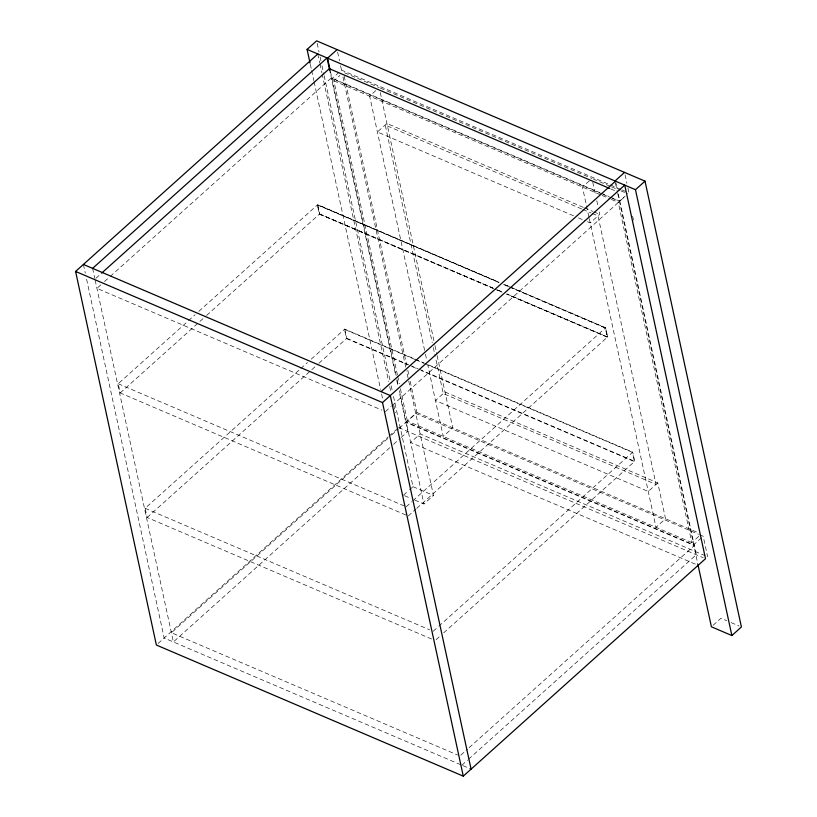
<?xml version="1.0" encoding="UTF-8"?>
<svg xmlns="http://www.w3.org/2000/svg" width="817" height="817" viewBox="0 0 817 817"><rect width="100%" height="100%" fill="white"/><g stroke="black" fill="none" stroke-linecap="round" stroke-linejoin="round"><path stroke-width="0.61" stroke-dasharray="4.08 3.06" d="M95.885 278.291L99.674 274.88M100.726 284.959L96.927 288.36L381.896 410.114M104.515 281.548L109.264 277.29M110.213 276.432L331.355 77.921L599.913 192.649M397.44 374.993L333.847 80.842L339.913 75.399M375.718 90.687L369.652 96.14L425.248 353.301M405.855 515.006L120.211 392.967L118.22 383.745L187.512 321.541M188.461 320.693L195.1 314.729M198.899 311.318L317.639 204.73L499.085 282.253M120.211 392.967L205.639 316.281M206.589 315.433L319.631 213.952L317.639 204.73L499.003 282.325M431.611 639.027L147.142 517.498L145.14 508.276L299.859 369.386M300.809 368.528L307.458 362.564M311.246 359.153L344.733 329.098L424.34 363.105M147.142 517.498L317.987 364.116M318.936 363.269L346.725 338.33L344.733 329.098M589.374 180.823L582.439 187.052L588.904 216.965M599.188 211.889L599.729 214.36L590.191 222.918L584.349 220.427M698.749 536.391L691.815 542.621L618.244 202.34L625.179 196.121M385.42 411.615L391.108 406.509M392.058 405.651L624.648 196.795M158.1 643.469L388.157 436.952M389.106 436.104L396.705 429.282M387.779 438.484L171.386 632.736L457.53 754.99M391.578 435.073L398.216 429.109M399.166 428.251L405.814 422.287L694.307 545.542L468.417 748.321M691.815 542.621L407.417 421.112L416.946 412.554L410.205 381.396M389.77 447.706L173.378 641.958L94.935 279.138M393.569 444.295L400.218 438.331M401.157 437.483L407.806 431.519L399.186 391.67M403.475 495.245L408.684 490.578M409.542 489.802L413.014 486.687L393.355 395.775M406.202 506.775L411.891 501.669M412.84 500.811L605.611 327.76L509.624 286.747M408.194 516.007L415.792 509.185M416.741 508.337L607.613 336.982L605.611 327.76M414.842 500.106L423.941 503.987L433.47 495.429L406.549 370.898M433.122 631.306L437.871 627.048M438.821 626.19L632.715 452.138L425.504 363.606M436.064 639.68L439.863 636.269M443.662 632.858L634.707 461.36L632.715 452.138M657.787 482.888L648.249 491.446L435.461 400.544L444.999 391.986L657.787 482.888L665.538 518.764L656.01 527.322L589.18 218.21M701.476 537.811L693.684 544.816L406.212 422.001L415.741 413.443L698.525 534.247M460.819 755.143L467.467 749.179M461.871 765.212L467.559 760.106M468.509 759.248L696.298 554.763L618.101 193.098M713.139 625.25L720.941 618.244L726.63 620.675M620.767 189.401L341.506 70.088L331.978 78.646L601.843 193.946M621.941 189.901L626.629 191.903M344.529 72.774L379.18 87.582M380.354 88.083L591.968 178.494M593.132 178.984L610.452 186.388M611.606 186.879L619.694 190.33M620.849 190.831L627.773 193.782M610.82 188.941L615.507 190.943M601.087 193.149L609.288 196.662M610.462 197.163L619.848 201.166M603.017 194.446L611.228 197.959M612.403 198.46L619.449 201.462M333.847 80.842L600.924 194.946M602.078 195.437L610.156 198.888M611.31 199.389L618.244 202.34M583.358 207.365L386.941 123.449L377.403 132.007L573.83 215.923M584.533 207.865L592.713 211.368M593.877 211.869L599.729 214.36M581.622 208.927L385.205 125.011L432.244 342.568M582.797 209.428L590.977 212.92M592.151 213.421L597.993 215.923L656.051 484.45L443.263 393.539L435.471 357.489M578.507 217.925L583.175 219.926M508.45 286.246L503.772 284.255L508.368 286.328M509.532 286.828L605.53 327.842L607.521 337.064L506.846 294.049M498.83 282.488L317.374 204.965L319.365 214.187L493.795 288.707M503.507 284.479L508.194 286.481M509.359 286.981L605.356 327.995L607.348 337.217L506.673 294.212M319.631 213.952L492.886 287.972M497.573 289.974L502.251 291.975M506.938 293.977L607.613 336.982M492.804 288.054L319.539 214.034L317.547 204.801M497.482 290.055L502.169 292.057M494.969 289.208L501.995 292.21M414.709 359.347L344.468 329.333L346.469 338.555L407.346 364.566M415.884 359.848L424.074 363.34M425.248 363.841L632.45 452.373L634.452 461.595L421.388 370.571M346.725 338.33L408.776 364.831M409.94 365.332L418.141 368.835M419.305 369.335L634.707 461.36M412.023 366.567L416.711 368.569M416.946 412.554L699.035 533.072M699.699 534.747L703.212 536.258L707.645 556.755M705.296 555.754L420.173 433.939L410.645 442.497L696.942 564.813M398.594 427.577L703.202 557.715M413.014 486.687L433.47 495.429M731.174 622.615L739.13 626.016M404.619 495.735L410.297 498.166M118.22 383.745L403.864 505.774M145.14 508.276L429.609 629.805M460.696 764.712L164.166 638.026L86.357 278.137M462.871 765.641L471.072 769.144M625.066 174.818L626.894 183.263M627.936 188.084L628.978 192.904M632.624 216.219L633.441 219.967M615.528 181.18L617.141 188.656M615.538 183.376L617.438 192.169M617.703 193.415L698.116 565.313M592.774 182.201L595.716 195.804M596.788 200.757L598.126 206.936M380.262 92.566L434.695 344.345M434.971 345.591L436.85 354.312M437.126 355.558L452.751 427.853L443.222 436.411L427.863 365.362M433.316 347.542L435.195 356.243M425.432 354.149L426.862 360.757M344.182 76.022L406.703 365.189M407.785 370.183L409.133 376.412M337.615 52.084L339.504 60.795M340.577 65.779L341.925 72.008M342.997 76.992L406.274 369.652M397.716 376.239L399.329 383.724M400.412 388.708L407.417 421.112M330.415 71.416L396.745 378.21M397.011 379.456L398.359 385.685M399.442 390.659L423.941 503.987M329.363 68.689L395.694 375.473M396.766 380.456L398.114 386.686M317.159 43.342L319.038 52.063M320.121 57.037L320.928 60.775M322 65.758L323.889 74.48M324.155 75.715L390.128 380.834M391.2 385.818L392.283 390.802M317.823 53.993L319.713 62.715M319.978 63.961L321.867 72.672M322.133 73.918L388.637 381.508M389.709 386.492L391.057 392.711M393.753 405.171L395.367 412.636M310.317 64.349L311.389 69.333M311.665 70.579L313.82 80.546M314.085 81.792L380.589 389.392M381.631 394.121L383.02 400.606M92.607 268.374L94.762 278.342M83.395 264.442L85.285 273.164"/><path stroke-width="1.23" d="M310.052 63.103L307.08 49.408L316.618 40.85L645.011 181.149L741.407 626.986L731.869 635.544L711.413 626.802L697.943 564.537M463.28 776.15L382.509 402.567L624.729 185.112L705.51 558.705L463.28 776.15L156.374 645.032L75.593 271.448L317.823 53.993M92.607 268.374L327.035 57.936L329.731 70.385M337.074 49.592L327.546 58.15L330.15 70.211M101.574 273.174L329.363 68.689L609.645 188.441M615.017 180.965L624.545 172.407M381.1 391.629L615.528 181.18M731.869 635.544L635.473 189.707L645.011 181.149M307.08 49.408L635.473 189.707M83.395 264.442L390.301 395.561L471.072 769.144M75.593 271.448L382.509 402.567"/></g></svg>
